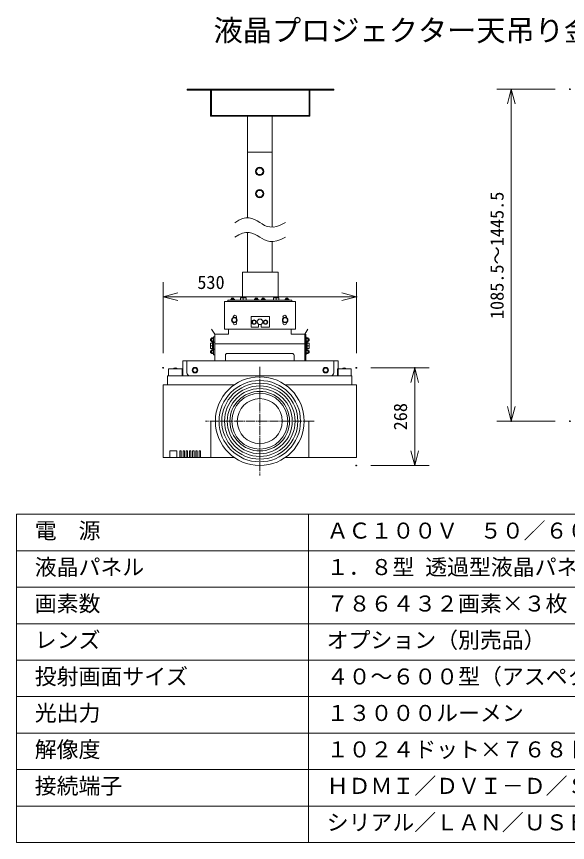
# Model space of a CAD drawing. Units: millimetres, scale not verified. Extents: x -63 to 62, y -57 to 57.
# Drawn here: x -62.5 to 13, y -56.5 to 56.7 of the extents above; entities that cross this region are included whole.
import ezdxf
from ezdxf.enums import TextEntityAlignment as Align

# ---------------------------------------------------------------- set-up
doc = ezdxf.new("R2010")
doc.units = ezdxf.units.MM
doc.header["$LTSCALE"] = 0.125
doc.header["$PDMODE"] = 32
doc.header["$PDSIZE"] = 0.0625
doc.linetypes.add('USER1', pattern=[13, 10, -1, 1, -1])
for name, color, linetype, lineweight in [('0-0_0', 1, 'Continuous', 18), ('0-1_WAKU', 1, 'Continuous', 18), ('0-3_GAIKEI', 1, 'Continuous', 18), ('0-5_SUNPO', 7, 'Continuous', 9)]:
    doc.layers.add(name, color=color, linetype=linetype, lineweight=lineweight)
doc.layers.add('0-2_MOJI1', color=7, linetype='Continuous')
doc.layers.add('0-6_Defpoints', color=7, linetype='Continuous')
doc.styles.add('ＭＳ ゴシック', font='')
doc.styles.get('ＭＳ ゴシック').set_extended_font_data('MS Gothic')

# ---------------------------------------------------------------- blocks, each defined once
blk = doc.blocks.new('_OPEN30')
at = {"layer": '0-0_0', "color": 7, "lineweight": 9}
blk.add_line((0, 0), (-1, 0), dxfattribs=at)
blk.add_lwpolyline([(-1, 0.26795), (0, 0), (-1, -0.26795)], dxfattribs=at)
blk = doc.blocks.new('D9')
at = {"layer": '0-5_SUNPO'}
for p, q in [((-15.5966, 12.8875), (-7.5966, 12.8875)), ((-9.5966, 1.4875), (-9.5966, 10.8875)), ((-15.5966, -0.5125), (-7.5966, -0.5125))]:
    blk.add_line(p, q, dxfattribs=at)
at = {"layer": '0-6_Defpoints'}
for p in [(-17.5966, 12.8875), (-9.5966, 12.8875), (-17.5966, -0.5125)]:
    blk.add_point(p, dxfattribs=at)
at = {"layer": '0-5_SUNPO', "xscale": 2, "yscale": 2}
for p, rotation in [((-9.5966, 12.8875), 90), ((-9.5966, -0.5125), 270)]:
    blk.add_blockref('_OPEN30', p, dxfattribs=dict(at, rotation=rotation))
at = {"layer": '0-5_SUNPO', "style": 'ＭＳ ゴシック'}
blk.add_text('268', height=1.833, rotation=90, dxfattribs=at).set_placement((-10.0966, 4.3125), align=Align.BOTTOM_LEFT)
blk = doc.blocks.new('D7')
at = {"layer": '0-5_SUNPO'}
for p, q in [((-44.0727, 14.8875), (-44.0727, 24.6375)), ((-17.5727, 14.8875), (-17.5727, 24.6375)), ((-42.0727, 22.6375), (-19.5727, 22.6375))]:
    blk.add_line(p, q, dxfattribs=at)
at = {"layer": '0-6_Defpoints'}
for p in [(-17.5727, 22.6375), (-44.0727, 12.8875), (-17.5727, 12.8875)]:
    blk.add_point(p, dxfattribs=at)
at = {"layer": '0-5_SUNPO', "xscale": 2, "yscale": 2, "rotation": 180}
blk.add_blockref('_OPEN30', (-44.0727, 22.6375), dxfattribs=at)
at = {"layer": '0-5_SUNPO', "xscale": 2, "yscale": 2}
blk.add_blockref('_OPEN30', (-17.5727, 22.6375), dxfattribs=at)
at = {"layer": '0-5_SUNPO', "style": 'ＭＳ ゴシック'}
blk.add_text('530', height=1.833, dxfattribs=at).set_placement((-39.3828, 23.1375), align=Align.BOTTOM_LEFT)
blk = doc.blocks.new('D6')
at = {"layer": '0-5_SUNPO'}
for p, q in [((9.6633, 51.0732), (1.6388, 51.0732)), ((3.6388, 49.0732), (3.6388, 7.5669)), ((9.6633, 5.5669), (1.6388, 5.5669))]:
    blk.add_line(p, q, dxfattribs=at)
at = {"layer": '0-6_Defpoints'}
for p in [(11.6633, 51.0732), (3.6388, 5.5669), (11.6633, 5.5669)]:
    blk.add_point(p, dxfattribs=at)
at = {"layer": '0-5_SUNPO', "xscale": 2, "yscale": 2}
for p, rotation in [((3.6388, 51.0732), 90), ((3.6388, 5.5669), 270)]:
    blk.add_blockref('_OPEN30', p, dxfattribs=dict(at, rotation=rotation))
at = {"layer": '0-5_SUNPO', "style": 'ＭＳ ゴシック'}
blk.add_text('1085.5～1445.5', height=1.833, rotation=90, dxfattribs=at).set_placement((3.1388, 19.5701), align=Align.BOTTOM_LEFT)
blk = doc.blocks.new('TMSH_J09')
at = {"layer": '0-0_0'}
for p, q in [((0, 11.7378), (1.113, 9.6151)), ((1.113, 9.6151), (1.7847, 7.765)), ((1.7847, 7.765), (2.0769, 6.1447)), ((0.6817, 1.1101), (0, 0)), ((1.2919, 2.237), (0.6817, 1.1101)), ((1.7689, 3.4233), (1.2919, 2.237)), ((-2.1174, -4.8632), (-2.1443, -6.2792)), ((-2.1443, -6.2792), (-1.8295, -7.8115))]:
    blk.add_line(p, q, dxfattribs=at)
for points in [[(2.0769, 6.1447), (2.0511, 4.7117), (1.7689, 3.4233)], [(0, 0), (-0.6902, -1.1319), (-1.3201, -2.3076)], [(-1.3201, -2.3076), (-1.8193, -3.5454), (-2.1174, -4.8632)], [(-1.8295, -7.8115), (-1.1028, -9.478), (0.1062, -11.297)]]:
    blk.add_lwpolyline(points, dxfattribs=at)

msp = doc.modelspace()

# ---------------------------------------------------------------- linework, layer by layer
at = {"layer": '0-1_WAKU', "color": 4}
for p, q in [((-62.5057, -11.5222), (-62.5057, -56.5222)), ((-62.5057, -11.5222), (62.4943, -11.5222)), ((-22.5057, -11.5222), (-22.5057, -56.5222)), ((62.4943, -56.5222), (-62.5057, -56.5222))]:
    msp.add_line(p, q, dxfattribs=at)
at = {"layer": '0-1_WAKU'}
for p, q in [((-62.5057, -16.5222), (62.4943, -16.5222)), ((-62.5057, -21.5222), (62.4943, -21.5222)), ((-62.5057, -26.5222), (62.4943, -26.5222)), ((-62.5057, -31.5222), (62.4943, -31.5222)), ((-62.5057, -36.5222), (62.4943, -36.5222)), ((-62.5057, -41.5222), (62.4943, -41.5222)), ((-62.5057, -46.5222), (62.4943, -46.5222)), ((-62.5057, -51.5222), (62.4943, -51.5222))]:
    msp.add_line(p, q, dxfattribs=at)
at = {"layer": '0-3_GAIKEI'}
for p, q in [((-39.1436, 46.748), (-39.1436, 46.6202)), ((-39.1436, 46.748), (-19.0465, 46.748)), ((-39.1436, 46.6202), (-19.0465, 46.6202)), ((-35.9251, 43.0425), (-35.9251, 46.6202)), ((-35.7977, 43.1703), (-35.7977, 46.6202)), ((-22.4243, 43.1703), (-22.4243, 46.6202)), ((-22.2969, 43.0425), (-22.2969, 46.6202)), ((-19.0465, 46.748), (-19.0465, 46.6202)), ((-35.9251, 43.0425), (-22.2969, 43.0425)), ((-35.7977, 43.1703), (-22.4243, 43.1703)), ((-30.8696, 29.1194), (-30.8696, 43.0425)), ((-27.4806, 27.8594), (-27.4806, 43.0425)), ((-30.8696, 38.1451), (-27.4806, 38.1451)), ((-29.4447, 35.9219), (-29.6981, 35.483)), ((-29.6981, 35.483), (-29.4447, 35.0441)), ((-28.938, 35.9219), (-29.4447, 35.9219)), ((-28.6846, 35.483), (-28.938, 35.9219)), ((-28.938, 35.0442), (-28.6846, 35.483)), ((-29.4447, 35.0441), (-28.938, 35.0442)), ((-29.4447, 32.8737), (-29.6981, 32.4349)), ((-28.938, 32.8737), (-29.4447, 32.8737)), ((-28.6846, 32.4348), (-28.938, 32.8737)), ((-29.6981, 32.4348), (-29.4447, 31.996)), ((-29.4447, 31.996), (-28.938, 31.996)), ((-28.938, 31.996), (-28.6846, 32.4348)), ((-30.8696, 21.6554), (-30.8696, 27.1194)), ((-27.4806, 21.6554), (-27.4806, 25.8594)), ((-26.6791, 18.2147), (-26.6791, 21.6554)), ((-31.4316, 17.8411), (-31.4316, 18.1407)), ((-31.0571, 17.8411), (-31.0571, 18.1407)), ((-26.9186, 18.1407), (-27.2931, 18.1407)), ((-27.2931, 17.8411), (-27.2931, 18.1407)), ((-26.5441, 18.1407), (-26.9186, 18.1407)), ((-26.9186, 17.8411), (-26.9186, 18.1407)), ((-26.5441, 17.8411), (-26.5441, 18.1407)), ((-33.9937, 17.6712), (-33.9937, 13.8596)), ((-24.2753, 17.6712), (-33.9937, 17.6712)), ((-33.5729, 17.825), (-33.5729, 17.6712)), ((-33.5729, 17.825), (-24.7773, 17.825)), ((-33.1566, 17.9719), (-33.1566, 17.825)), ((-32.6354, 17.9719), (-33.1566, 17.9719)), ((-33.0364, 18.0965), (-33.0364, 17.825)), ((-32.7556, 18.0965), (-33.0364, 18.0965)), ((-32.7556, 18.0965), (-32.7556, 17.825)), ((-32.6354, 17.825), (-32.6354, 17.9719)), ((-29.5076, 18.0965), (-29.5076, 17.825)), ((-28.9627, 17.9719), (-28.4416, 17.9719)), ((-28.9627, 17.825), (-28.9627, 17.9719)), ((-28.8426, 18.0965), (-28.8426, 17.825)), ((-28.8426, 18.0965), (-28.5618, 18.0965)), ((-28.5618, 18.0965), (-28.5618, 17.825)), ((-28.4416, 17.9719), (-28.4416, 17.825)), ((-25.5946, 18.0965), (-25.5946, 17.825)), ((-24.7773, 17.825), (-24.7773, 17.6712)), ((-24.2753, 13.8596), (-24.2753, 17.6712)), ((-32.9878, 15.1011), (-32.8189, 15.3937)), ((-32.8189, 14.8085), (-32.9878, 15.1011)), ((-32.8189, 15.3937), (-32.4811, 15.3937)), ((-32.4811, 14.8085), (-32.8189, 14.8085)), ((-32.4811, 15.3937), (-32.3121, 15.1011)), ((-32.3121, 15.1011), (-32.4811, 14.8085)), ((-30.3781, 15.6122), (-27.8634, 15.6122)), ((-30.3781, 14.1321), (-30.3781, 15.6122)), ((-30.2328, 14.8242), (-30.0977, 15.0583)), ((-30.0977, 14.5902), (-30.2328, 14.8242)), ((-30.0977, 15.0583), (-29.8274, 15.0583)), ((-29.8274, 15.0583), (-29.6922, 14.8242)), ((-29.6922, 14.8242), (-29.8274, 14.5902)), ((-28.5228, 15.0583), (-28.658, 14.8242)), ((-28.658, 14.8242), (-28.5228, 14.5902)), ((-28.2525, 15.0583), (-28.5228, 15.0583)), ((-28.1174, 14.8242), (-28.2525, 15.0583)), ((-28.2525, 14.5902), (-28.1174, 14.8242)), ((-27.8634, 15.6122), (-27.8634, 14.1321)), ((-25.8691, 15.3937), (-26.0381, 15.1011)), ((-26.0381, 15.1011), (-25.8691, 14.8085)), ((-25.5313, 15.3937), (-25.8691, 15.3937)), ((-25.8691, 14.8085), (-25.5313, 14.8085)), ((-25.3624, 15.1011), (-25.5313, 15.3937)), ((-25.5313, 14.8085), (-25.3624, 15.1011)), ((-35.3439, 13.179), (-35.7689, 13.879)), ((-33.9937, 13.8596), (-24.2753, 13.8596)), ((-33.4614, 13.8596), (-33.4614, 13.179)), ((-29.3729, 14.1321), (-30.3781, 14.1321)), ((-29.8274, 14.5902), (-30.0977, 14.5902)), ((-29.3729, 14.5522), (-29.3729, 14.1321)), ((-28.9773, 14.5522), (-28.9773, 14.1321)), ((-28.9773, 14.1321), (-27.8634, 14.1321)), ((-28.5228, 14.5902), (-28.2525, 14.5902)), ((-23.0063, 13.179), (-22.5813, 13.879)), ((-35.9324, 12.5419), (-35.5391, 12.5419)), ((-35.5391, 12.8209), (-35.3439, 12.8209)), ((-35.5391, 12.0672), (-35.5391, 12.8209)), ((-35.3439, 13.179), (-35.3439, 9.5241)), ((-33.4614, 13.179), (-35.3439, 13.179)), ((-22.8111, 12.8209), (-23.0063, 12.8209)), ((-22.8775, 9.5241), (-22.8775, 13.179)), ((-22.8111, 12.0672), (-22.8111, 12.8209)), ((-22.8111, 12.6621), (-22.5425, 12.6621)), ((-22.4178, 12.5419), (-22.8111, 12.5419)), ((-22.5425, 12.6621), (-22.5425, 12.141)), ((-22.4178, 12.5419), (-22.4178, 12.2611)), ((-35.951, 11.5804), (-35.951, 11.9549)), ((-35.6514, 11.9549), (-35.951, 11.9549)), ((-35.951, 11.2059), (-35.951, 11.5804)), ((-35.6514, 11.5804), (-35.951, 11.5804)), ((-35.6514, 11.9549), (-35.6514, 12.0111)), ((-35.6514, 12.0111), (-35.5391, 12.0111)), ((-35.6514, 11.9549), (-35.6514, 11.9518)), ((-35.6514, 11.5834), (-35.6514, 11.9518)), ((-35.6514, 11.5834), (-35.6514, 11.5804)), ((-35.6514, 11.5804), (-35.6514, 11.5773)), ((-35.6514, 11.209), (-35.6514, 11.5773)), ((-35.5391, 11.0935), (-35.5391, 12.0672)), ((-35.5391, 12.0672), (-35.3439, 12.0672)), ((-35.3439, 11.8352), (-22.8775, 11.8352)), ((-22.8111, 12.0672), (-23.0063, 12.0672)), ((-22.4178, 12.2611), (-22.8111, 12.2611)), ((-22.5425, 12.141), (-22.8111, 12.141)), ((-22.8111, 11.0935), (-22.8111, 12.0672)), ((-22.6988, 12.0111), (-22.8111, 12.0111)), ((-22.6988, 11.9549), (-22.6988, 12.0111)), ((-22.6988, 11.9549), (-22.6988, 11.9518)), ((-22.6988, 11.9549), (-22.3992, 11.9549)), ((-22.6988, 11.5834), (-22.6988, 11.9518)), ((-22.6988, 11.5804), (-22.6988, 11.5773)), ((-22.6988, 11.209), (-22.6988, 11.5773)), ((-35.6514, 11.2059), (-35.951, 11.2059)), ((-35.9324, 10.8996), (-35.5391, 10.8996)), ((-35.9324, 10.6188), (-35.9324, 10.8996)), ((-35.9324, 10.6188), (-35.5391, 10.6188)), ((-35.8077, 11.0198), (-35.5391, 11.0198)), ((-35.8077, 10.4986), (-35.8077, 11.0198)), ((-35.5391, 10.4986), (-35.8077, 10.4986)), ((-35.6514, 11.209), (-35.6514, 11.2059)), ((-35.6514, 11.1497), (-35.6514, 11.2059)), ((-35.5391, 11.1497), (-35.6514, 11.1497)), ((-35.5391, 11.0935), (-35.3439, 11.0935)), ((-35.5391, 11.0935), (-35.5391, 10.3399)), ((-35.3439, 11.0935), (-35.5391, 11.0935)), ((-35.5391, 10.3399), (-35.3439, 10.3399)), ((-33.8823, 10.2659), (-33.8823, 9.5241)), ((-33.6257, 10.5225), (-24.7245, 10.5225)), ((-24.4679, 10.2659), (-24.4679, 9.5241)), ((-23.0063, 11.0935), (-22.8111, 11.0935)), ((-22.8111, 11.0935), (-23.0063, 11.0935)), ((-22.8111, 10.3399), (-23.0063, 10.3399)), ((-22.8111, 11.0935), (-22.8111, 10.3399)), ((-22.4178, 10.6188), (-22.8111, 10.6188)), ((-22.6988, 11.209), (-22.6988, 11.2059)), ((-39.7131, 9.5241), (-18.4532, 9.5241)), ((-39.7131, 7.477), (-39.7131, 9.5241)), ((-39.164, 7.8619), (-39.164, 9.5241)), ((-35.3439, 9.5241), (-22.8775, 9.5241)), ((-19.0394, 7.8619), (-19.0394, 9.5241)), ((-18.4532, 9.5241), (-18.4532, 7.477)), ((-38.3825, 8.2391), (-38.2136, 8.5317)), ((-38.2136, 7.9466), (-38.3825, 8.2391)), ((-38.2136, 8.5317), (-37.8758, 8.5317)), ((-37.8758, 7.9465), (-38.2136, 7.9466)), ((-37.8758, 8.5317), (-37.7068, 8.2391)), ((-37.7068, 8.2391), (-37.8758, 7.9465)), ((-20.3276, 8.5317), (-20.4966, 8.2391)), ((-20.4966, 8.2391), (-20.3276, 7.9465)), ((-19.9898, 8.5317), (-20.3276, 8.5317)), ((-20.3276, 7.9465), (-19.9898, 7.9466)), ((-19.8209, 8.2391), (-19.9898, 8.5317)), ((-19.9898, 7.9466), (-19.8209, 8.2391)), ((-39.7131, 7.477), (-18.4532, 7.477)), ((-35.2545, 1.2417), (-35.878, 1.2417)), ((-35.878, -3.7465), (-35.878, 1.2417)), ((-22.4722, 1.2417), (-23.0957, 1.2417)), ((-22.4722, 1.2417), (-22.4722, -3.7465)), ((-40.5545, -2.8112), (-41.4898, -2.8112)), ((-41.4898, -3.7465), (-41.4898, -2.8112)), ((-40.5545, -3.7465), (-40.5545, -2.8112)), ((-39.931, -2.8112), (-40.118, -2.8112)), ((-40.118, -3.7465), (-40.118, -2.8112)), ((-39.931, -3.7465), (-39.931, -2.8112)), ((-39.6816, -3.7465), (-39.6816, -2.8112)), ((-39.4945, -2.8112), (-39.6816, -2.8112)), ((-39.4945, -3.7465), (-39.4945, -2.8112)), ((-39.058, -2.8112), (-39.2451, -2.8112)), ((-39.2451, -3.7465), (-39.2451, -2.8112)), ((-39.058, -3.7465), (-39.058, -2.8112)), ((-38.8086, -3.7465), (-38.8086, -2.8112)), ((-38.6216, -2.8112), (-38.8086, -2.8112)), ((-38.6216, -3.7465), (-38.6216, -2.8112)), ((-38.1851, -2.8112), (-38.3722, -2.8112)), ((-38.3722, -3.7465), (-38.3722, -2.8112)), ((-38.1851, -3.7465), (-38.1851, -2.8112)), ((-37.9357, -3.7465), (-37.9357, -2.8112)), ((-37.7486, -2.8112), (-37.9357, -2.8112)), ((-37.7486, -3.7465), (-37.7486, -2.8112)), ((-37.3122, -2.8112), (-37.4992, -2.8112)), ((-37.4992, -3.7465), (-37.4992, -2.8112)), ((-37.3122, -3.7465), (-37.3122, -2.8112))]:
    msp.add_line(p, q, dxfattribs=at)
at = {"layer": '0-3_GAIKEI', "color": 7}
for p, q in [((-41.6769, 8.4123), (-41.6769, 7.477)), ((-39.8063, 8.4123), (-41.6769, 8.4123)), ((-39.8063, 8.4123), (-39.8063, 7.477)), ((-18.5439, 8.4123), (-16.6733, 8.4123)), ((-18.5439, 8.4123), (-18.5439, 7.477)), ((-16.6733, 8.4123), (-16.6733, 7.477)), ((-41.8016, 6.2299), (-41.8016, 7.477)), ((-41.8016, 7.477), (-16.5486, 7.477)), ((-16.5486, 7.477), (-16.5486, 6.2299)), ((-42.4251, 6.2299), (-32.6503, 6.2299)), ((-42.4251, -3.7465), (-42.4251, 6.2299)), ((-25.6999, 6.2299), (-15.9251, 6.2299)), ((-15.9251, 6.2299), (-15.9251, -3.7465)), ((-32.6503, -3.7465), (-42.4251, -3.7465)), ((-15.9251, -3.7465), (-25.6999, -3.7465))]:
    msp.add_line(p, q, dxfattribs=at)
at = {"layer": '0-3_GAIKEI', "color": 7, "linetype": 'USER1', "lineweight": 9}
for p, q in [((-29.1751, 8.6917), (-29.1751, -6.2083)), ((-21.7251, 1.2417), (-36.6251, 1.2417))]:
    msp.add_line(p, q, dxfattribs=at)
at = {"layer": '0-3_GAIKEI'}
for points in [[(-31.5641, 18.1606), (-31.5641, 21.6554), (-26.6791, 21.6554)], [(-31.8061, 17.8411), (-31.8061, 18.1407), (-31.4316, 18.1407), (-31.0571, 18.1407)], [(-29.3875, 17.825), (-29.3875, 17.9719), (-29.9086, 17.9719), (-29.9086, 17.825)], [(-29.5076, 18.0965), (-29.7884, 18.0965), (-29.7884, 17.825)], [(-25.7148, 17.825), (-25.7148, 17.9719), (-25.1936, 17.9719), (-25.1936, 17.825)], [(-25.5946, 18.0965), (-25.3138, 18.0965), (-25.3138, 17.825)], [(-24.8888, 13.8596), (-24.8888, 13.179), (-23.0063, 13.179), (-23.0063, 9.5241)], [(-35.9324, 12.5419), (-35.9324, 12.2611), (-35.5391, 12.2611)], [(-35.5391, 12.6621), (-35.8077, 12.6621), (-35.8077, 12.141), (-35.5391, 12.141)], [(-35.6514, 11.5834), (-35.6514, 11.5834), (-35.6514, 11.5834)], [(-22.6988, 11.2059), (-22.3992, 11.2059), (-22.3992, 11.5804), (-22.3992, 11.9549)], [(-22.6988, 11.5834), (-22.6988, 11.5804), (-22.3992, 11.5804)], [(-22.6988, 11.5834), (-22.6988, 11.5834), (-22.6988, 11.5834)], [(-22.8111, 11.1497), (-22.6988, 11.1497), (-22.6988, 11.2059)], [(-22.8111, 10.4986), (-22.5425, 10.4986), (-22.5425, 11.0198), (-22.8111, 11.0198)], [(-22.4178, 10.6188), (-22.4178, 10.8996), (-22.8111, 10.8996)]]:
    msp.add_lwpolyline(points, dxfattribs=at)
for centre, radius in [((-29.1914, 35.483), 0.5705), ((-29.1914, 32.4348), 0.5705), ((-32.65, 15.1011), 0.3804), ((-29.9625, 14.8242), 0.3043), ((-29.1443, 14.8562), 0.3804), ((-28.3877, 14.8242), 0.3043), ((-25.7002, 15.1011), 0.3804), ((-38.0447, 8.2391), 0.3804), ((-20.1587, 8.2391), 0.3804), ((-29.1751, 1.2417), 5.5806), ((-29.1751, 1.2417), 5.2065), ((-29.1751, 1.2417), 4.8323), ((-29.1751, 1.2417), 4.4582), ((-29.1751, 1.2417), 4.0841), ((-29.1751, 1.2417), 3.8347), ((-29.1751, 1.2417), 3.0865)]:
    msp.add_circle(centre, radius, dxfattribs=at)
at = {"layer": '0-3_GAIKEI', "color": 7}
msp.add_circle((-29.1751, 1.2417), 6.0794, dxfattribs=at)
at = {"layer": '0-3_GAIKEI'}
for centre, radius, start, end in [((-26.4911, 14.1689), 6.4759, 167.77941, 168.78244), ((-26.4911, 16.0334), 6.4759, 191.21756, 192.22059), ((-32.5862, 15.5397), 0.2341, 0, 179.99996), ((-26.4573, 14.0615), 6.0774, 165.92317, 167.48087), ((-26.4573, 16.1407), 6.0774, 192.51913, 194.07683), ((-25.764, 15.5397), 0.2341, 0.00004, 180), ((-31.8929, 14.0615), 6.0774, 12.51913, 14.07683), ((-31.8929, 16.1407), 6.0774, 345.92317, 347.48087), ((-31.8591, 14.1689), 6.4759, 11.21756, 12.22059), ((-31.8591, 16.0334), 6.4759, 347.77941, 348.78244), ((-32.5862, 14.6626), 0.2341, 180.00004, 0), ((-25.764, 14.6626), 0.2341, 180, 359.99996), ((-33.6257, 10.2659), 0.2566, 90, 180), ((-24.7245, 10.2659), 0.2566, 0, 90), ((-38.7791, 7.8619), 0.3849, 180, 270), ((-19.4242, 7.8619), 0.3849, 270, 0)]:
    msp.add_arc(centre, radius, start, end, dxfattribs=at)
at = {"layer": '0-3_GAIKEI', "color": 7}
for centre in [(-40.7416, 8.2505), (-17.6086, 8.2505)]:
    msp.add_arc(centre, 0.3118, 31.25634, 148.74366, dxfattribs=at)

# ---------------------------------------------------------------- block references
at = {"layer": '0-0_0', "xscale": 0.3, "yscale": 0.3, "rotation": 270}
for p in [(-29.1914, 28.48), (-29.1914, 26.48)]:
    msp.add_blockref('TMSH_J09', p, dxfattribs=at)
at = {"layer": '0-5_SUNPO'}
for name in ['D6', 'D7', 'D9']:
    msp.add_blockref(name, (1.6476, -4.3253), dxfattribs=at)

# ---------------------------------------------------------------- texts
at = {"layer": '0-2_MOJI1', "style": 'ＭＳ ゴシック'}
for s, height, p in [('液晶プロジェクター天吊り金具付', 2.933, (-35.5057, 52.4778)), ('電\u3000源', 2.199, (-60.0057, -15.5222)), ('ＡＣ１００Ｖ\u3000５０／６０Ｈｚ\u3000', 2.199, (-20.0057, -15.5222)), ('液晶パネル', 2.199, (-60.0057, -20.5222)), ('１．８型 透過型液晶パネル ３原色方式', 2.199, (-20.0057, -20.5222)), ('画素数', 2.199, (-60.0057, -25.5222)), ('７８６４３２画素×３枚', 2.199, (-20.0057, -25.5222)), ('レンズ', 2.199, (-60.0057, -30.5222)), ('オプション（別売品）', 2.199, (-20.0057, -30.5222)), ('投射画面サイズ', 2.199, (-60.0057, -35.5222)), ('４０～６００型（アスペクト比４：３）', 2.199, (-20.0057, -35.5222)), ('光出力', 2.199, (-60.0057, -40.5222)), ('１３０００ルーメン', 2.199, (-20.0057, -40.5222)), ('解像度', 2.199, (-60.0057, -45.5222)), ('１０２４ドット×７６８ドット', 2.199, (-20.0057, -45.5222)), ('接続端子', 2.199, (-60.0057, -50.5222)), ('ＨＤＭＩ／ＤＶＩ－Ｄ／Ｓビデオ、ＲＧＢ', 2.199, (-20.0057, -50.5222)), ('シリアル／ＬＡＮ／ＵＳＢ', 2.199, (-20.0057, -55.5222))]:
    msp.add_text(s, height=height, dxfattribs=at).set_placement(p, align=Align.BOTTOM_LEFT)

doc.saveas('drawing.dxf')
